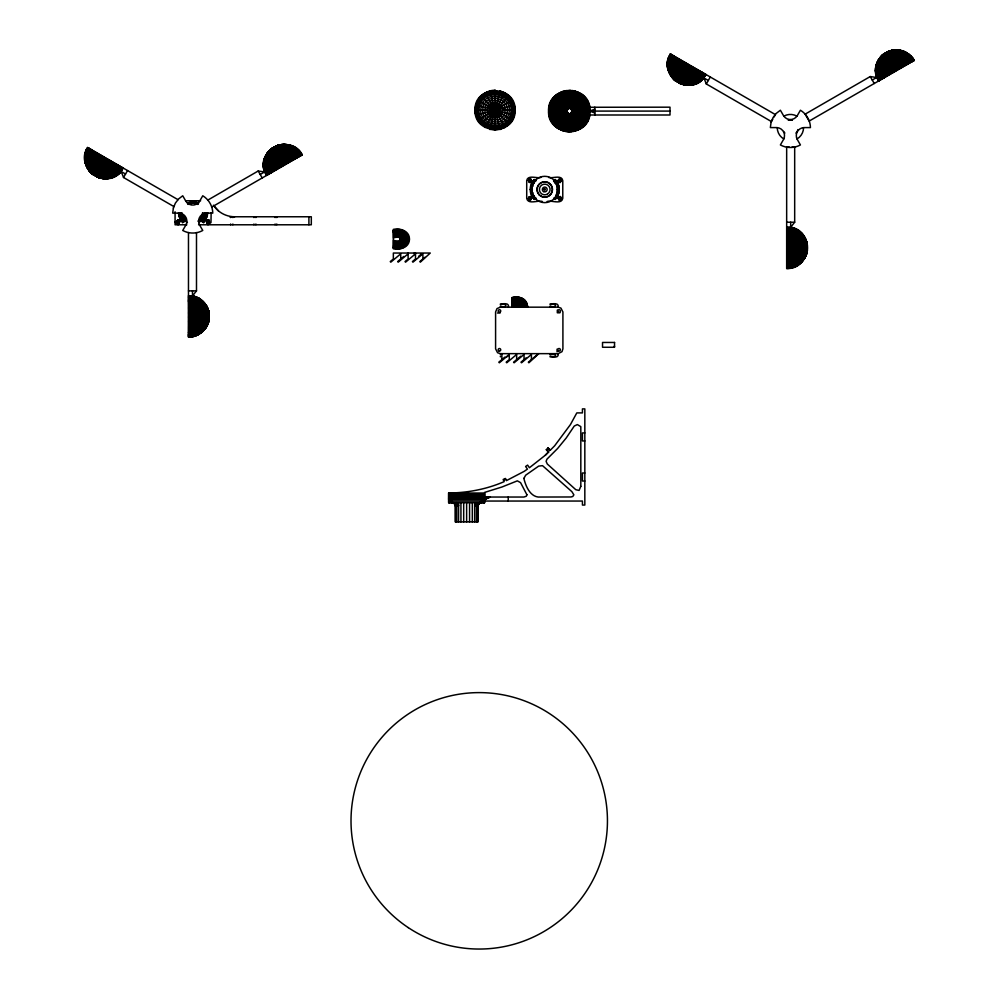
<?xml version="1.0" encoding="UTF-8"?>
<svg xmlns="http://www.w3.org/2000/svg" width="999" height="999" viewBox="0 0 999 999"><rect width="100%" height="100%" fill="white"/><g stroke="black" fill="none" stroke-linecap="round" stroke-linejoin="round"><path stroke-width="1.5" d="M266.046 164.161L266.059 161.638M670.591 65.647L671.053 68.431M88.299 161.975L88.362 159.503M589.86 114.997C586.588 139.236 547.24 135.527 548.563 111.089C547.24 86.663 586.588 82.942 589.86 107.18M550.924 109.927L550.924 112.25M566.683 111.089C573.264 100.599 573.401 121.566 566.683 111.089L548.563 111.089M589.76 112.375L589.435 107.268L670.004 107.18L670.004 114.997L589.422 114.997L589.76 112.375L572.115 111.264M273.601 147.515L276.086 155.295L281.968 166.546M885.638 53.072L888.123 60.839L894.005 72.09M876.498 70.629L876.647 68.032L876.235 70.792M269.493 150.499C263.911 155.969 262.038 164.635 264.548 171.965L258.204 171.004L207.705 200.162M477.222 502.659L475.424 503.596L474.675 505.856L478.009 505.856L478.958 503.596L481.243 502.659M568.094 131.88L569.23 113.799M569.567 108.379L570.704 90.297M876.51 68.107L876.685 73.239M211.713 207.105L302.272 154.82C291.233 133.142 255.457 149.438 264.585 171.953M876.435 68.157L876.697 70.517M174.026 206.643L123.539 177.497L121.191 171.516C106.281 190.659 74.226 167.832 87.487 147.427L178.034 199.7M88.049 147.752C82.929 156.281 84.89 168.356 92.919 174.413C86.314 169.468 83.217 160.414 85.439 152.472L120.255 172.577M264.698 171.89C261.513 163.724 264.71 153.958 271.566 148.701C264.698 153.933 261.863 163.699 264.872 171.791M772.739 119.231L771.403 121.541L706.293 83.953L703.958 77.972C689.135 97.178 656.793 74.188 670.391 53.971M670.566 54.071C665.396 62.675 667.557 74.8 675.649 80.857C668.281 75.35 665.434 64.798 669.068 56.344L704.495 76.798L706.018 74.538M875.424 70.792C874.787 55.42 893.693 44.505 906.68 52.747L875.424 70.792L876.598 77.51L870.241 76.561L805.132 114.148L809.14 121.091L914.31 60.365C909.302 51.548 897.614 47.49 888.273 51.548M508.416 355.257L506.818 356.855M86.451 155.682L86.101 160.702M549.425 108.566C544.954 134.166 587.337 139.523 589.36 113.611C593.843 88.012 551.46 82.667 549.425 108.566L549.987 106.106M553.533 110.09L554.008 107.143M566.783 131.756L569.055 113.786M569.742 108.391L572.002 90.422M176.598 221.578C181.681 215.135 179.545 228.334 176.998 221.578C179.783 217.258 179.783 225.899 176.998 221.578M202.884 212.762L201.573 217.657L198.002 221.229M205.769 220.067L202.959 218.456L204.533 212.762L207.717 212.762L207.218 216.546L203.696 222.765L201.161 220.816L198.801 222.615M204.645 212.762L204.258 215.747L201.274 220.904M204.845 212.762L204.445 215.796L201.436 221.029M205.107 212.762L204.695 215.871L201.636 221.191M205.432 212.762L205.02 215.959L201.898 221.378M205.819 212.762L205.382 216.059L202.198 221.616M206.256 212.762L205.806 216.171L202.547 221.878M206.718 212.762L206.256 216.284L202.909 222.165M207.218 212.762L206.731 216.421L203.297 222.452M206.244 221.578C211.338 215.135 209.203 228.334 206.656 221.578C209.44 217.258 209.44 225.899 206.656 221.578M393.344 240.247C403.171 243.444 403.171 234.74 393.344 237.924M405.232 240.559L405.232 237.625M393.344 247.989C412.987 253.534 412.987 224.638 393.344 230.195L399.762 230.27L399.762 237.924M475.012 110.14C474.038 84.403 516.058 84.403 515.084 110.14C516.058 135.864 474.038 135.864 475.012 110.14L515.084 110.14M528.234 180.669C533.316 174.226 531.193 187.425 528.633 180.669C531.418 176.348 531.418 184.99 528.633 180.669M528.234 198.302C533.316 191.845 531.193 205.045 528.633 198.302C531.418 193.981 531.418 202.622 528.633 198.302M535.951 198.102L534.153 199.475C528.921 194.131 528.921 184.84 534.153 179.483L535.951 180.869M557.879 180.669C562.974 174.226 560.839 187.425 558.291 180.669C561.076 176.348 561.076 184.99 558.291 180.669M557.879 198.302C562.974 191.845 560.839 205.045 558.291 198.302C561.076 193.981 561.076 202.622 558.291 198.302M553.646 198.177L555.332 199.475C560.576 194.131 560.576 184.84 555.332 179.483L553.646 180.782M549.687 108.604L549.887 107.368M585.014 114.073L585.014 108.117M103.259 156.531L96.566 169.68L94.905 175.562M686.026 62.999L679.32 76.136L677.659 82.018M565.496 131.556L568.893 113.761M569.905 108.416L573.301 90.622M192.482 296.054L198.888 298.289L204.995 303.634L204.995 328.983C214.448 317.607 207.218 298.027 192.482 295.941L196.491 290.871L196.491 232.567M668.431 61.688L668.943 59.116M789.335 147.053L786.663 147.053L786.663 268.494C810.963 269.792 814.722 230.582 790.671 227.26L794.68 222.228L794.68 147.053L792.007 147.053M876.735 77.435C873.738 69.281 876.685 59.478 883.603 54.246C876.647 59.478 873.626 69.306 876.623 77.497M188.474 295.829L191.196 296.016L191.196 336.95C200.324 335.851 208.004 328.109 209.128 318.993M786.663 268.331C796.765 268.494 806.143 260.414 807.317 250.349C806.143 260.439 796.815 268.619 786.663 268.456M786.663 268.119C796.69 268.294 806.081 260.377 807.317 250.374M786.663 267.47C796.515 267.645 806.093 260.14 807.317 250.187C806.168 260.215 796.64 268.007 786.663 267.832M807.317 250.237C805.968 260.065 796.34 267.208 786.663 267.033M95.055 175.649L104.395 157.193M677.809 82.105L687.15 63.649M550.998 105.107L550.299 113.499L552.534 120.367M552.36 107.842L552.897 105.732M555.481 108.441L555.919 106.718M583.316 113.749L582.867 115.472M589.685 114.997L587.499 121.041L583.541 126.149M209.128 318.594C207.567 328.134 197.627 334.041 188.474 333.891M273.451 147.602L274.463 153.858L280.844 167.195M885.489 53.147L887.237 61.351L892.881 72.74M564.21 131.269L568.718 113.724M570.079 108.454L574.575 90.909M807.317 249.75C805.481 258.991 795.379 263.798 786.663 263.711M400.062 237.962L402.06 230.494L404.17 231.456M489.86 129.483L500.237 90.784M209.128 318.281C207.118 327.335 196.94 331.531 188.474 331.481M878.084 64.923L878.758 62.537M209.128 318.157C206.905 326.985 196.691 330.557 188.474 330.557M550.749 106.306L553.146 100.774M551.473 106.493L551.798 105.37M585.901 116.446L586.201 115.409M587 116.808L587.325 115.697M587.799 117.07L588.136 115.909M807.317 249.388C804.832 257.954 794.642 260.864 786.663 260.939M562.961 130.906L568.556 113.674M570.242 108.504L575.836 91.271M807.317 249.25C804.545 257.517 794.392 259.752 786.663 259.902M86.413 149.95C82.817 158.354 85.539 168.868 92.857 174.388C85.589 168.868 83.004 158.391 86.588 150.05M669.18 56.406C659.278 76.673 690.234 95.754 703.92 77.947M191.196 336.588C200.212 335.527 208.004 328.034 209.128 318.968C207.692 328.746 198.139 335.839 188.474 335.664M86.701 152.959L87.562 150.487M669.917 56.831C666.345 64.997 668.556 75.412 675.724 80.894C667.894 74.8 666.52 62.912 671.515 54.62L670.317 56.943M550.349 104.895L550.774 103.721M550.511 104.957L550.924 103.784M584.515 115.996L583.778 117.857M587.3 118.182C590.534 110.277 587.774 100.387 580.706 95.517M587.862 118.406L588.286 117.233M588.024 118.469L588.448 117.283M209.128 317.757C206.006 325.649 195.979 327.222 188.474 327.46M807.317 249.113C804.195 257.018 794.168 258.579 786.663 258.816M273.314 147.69C271.953 154.82 276.773 161.638 279.732 167.832M885.351 53.234C883.99 60.377 888.81 67.183 891.782 73.377M561.725 130.457L568.394 113.624M570.404 108.566L577.072 91.721M209.128 317.607C205.607 325.075 195.779 325.999 188.474 326.336M532.467 186.189L533.741 183.129M555.756 195.841L556.605 193.794M554.183 198.601C559.003 193.731 559.003 185.24 554.183 180.369M807.317 248.963C803.795 256.431 793.968 257.367 786.663 257.692M553.271 104.708L553.696 103.709M554.62 105.245L555.019 104.321M582.567 116.309L581.805 117.919M585.102 118.481L585.526 117.482M586.151 118.968L586.6 117.907M586.913 119.331L587.387 118.219M209.128 317.457C205.17 324.413 195.604 324.75 188.474 325.162M807.317 248.813C803.358 255.769 793.793 256.119 786.663 256.531M560.526 129.945L568.244 113.549M570.554 108.629L578.271 92.233M87.8 147.602L86.314 149.887L121.728 170.342L123.252 168.069M670.079 56.806L671.241 54.458M88.362 147.939C83.292 156.368 84.99 168.381 92.957 174.438C85.302 168.294 84.303 156.568 89.198 148.414M87.862 150.662L89.023 148.314M671.128 54.396C665.297 62.512 667.832 74.925 675.674 80.869M88.749 148.152C83.754 156.468 85.14 168.394 93.007 174.463M671.965 54.87C667.045 63.049 668.056 74.875 675.824 80.956C668.269 74.825 667.669 63.187 672.477 55.17M89.71 148.714C84.89 156.731 85.502 168.444 93.132 174.538C85.739 168.369 85.589 156.893 90.297 149.051M671.902 57.867L673.089 55.519C668.306 63.349 668.506 74.925 675.973 81.044M89.698 151.723L90.872 149.388M90.934 149.413C86.351 157.093 85.989 168.469 93.294 174.625C86.326 168.369 87.2 157.293 91.621 149.813M551.273 102.56L551.835 101.436M551.423 102.635L551.985 101.523M552.647 103.209L553.171 102.173M556.58 105.057L556.98 104.271M586.813 119.281L582.579 125.125M586.95 120.742L587.524 119.618M674.25 56.194L673.064 58.529L672.452 58.179L673.638 55.844C669.168 63.586 668.718 74.913 676.048 81.094M674.387 56.269C669.942 63.774 669.055 74.937 676.148 81.144C669.442 74.813 670.866 64.011 675.137 56.706M92.37 150.25C88.099 157.555 86.651 168.469 93.481 174.738M273.164 147.765C270.804 154.87 275.662 162.225 278.646 168.456M885.214 53.322C882.841 60.427 887.699 67.77 890.683 74.001M885.201 54.833L885.638 53.983L883.728 55.682M93.169 150.712C89.073 157.842 87.05 168.456 93.581 174.8C87.575 168.294 90.11 158.142 94.031 151.199M675.936 57.168C671.827 64.298 669.817 74.913 676.348 81.256M450.561 498.888L453.084 498.801L448.601 498.888M480.219 498.888L482.729 498.801L469.305 498.938A9.341 1.961 0 0 1 463.948 498.938L461.488 498.663L464.547 497.814A5.445 1.736 0 0 1 468.706 497.814L471.778 498.663L469.942 498.888M676.785 57.655C672.864 64.61 670.279 74.888 676.46 81.319C670.878 74.7 673.95 64.947 677.684 58.179M94.917 151.723C91.184 158.491 88.049 168.394 93.819 174.937M95.854 152.26C92.308 158.878 88.661 168.344 93.931 175M678.621 58.716C675.074 65.347 671.415 74.813 676.698 81.468M96.828 152.822C93.469 159.316 89.348 168.294 94.068 175.075C90.31 168.069 94.605 159.79 97.84 153.409M679.595 59.278C676.236 65.772 672.115 74.75 676.822 81.531M209.128 317.295C204.683 323.639 195.454 323.489 188.474 323.963M680.606 59.865C677.397 66.246 672.914 74.7 676.96 81.606M807.317 248.664C802.871 254.995 793.656 254.845 786.663 255.332M98.889 154.008C95.804 160.302 91.071 168.207 94.331 175.225M681.643 60.464C678.571 66.758 673.826 74.663 677.097 81.693M559.365 129.346L568.081 113.474M570.704 108.704L579.432 92.832M99.95 154.62C96.953 160.851 92.095 168.207 94.468 175.312M682.717 61.076C679.72 67.32 674.862 74.663 677.235 81.768M101.036 155.245C98.077 161.438 93.257 168.257 94.618 175.387M683.803 61.713C680.831 67.895 676.023 74.713 677.372 81.856M102.148 155.894L95.767 169.218L94.755 175.474M684.902 62.35L678.533 75.674L677.522 81.93M95.192 175.737L105.532 157.842M122.727 167.77C118.307 175.849 106.693 181.131 97.44 177.023C106.581 180.582 117.245 175.587 121.853 167.27M123.539 177.497L127.547 170.554M177.435 223.039L177.647 222.69A1.286 1.286 0 0 1 177.647 220.467L177.435 220.117M207.093 223.039L207.293 222.69A1.349 1.311 -90 0 0 209.053 220.954M208.779 220.117L208.579 220.467A1.349 1.311 -90 0 0 207.03 220.679L206.743 220.392M400.337 238.087L404.208 231.381M485.027 127.485L505.069 92.782M529.083 182.13L529.283 181.781A1.286 1.286 0 0 1 529.283 179.558L529.083 179.208M529.083 199.763L529.283 199.413A1.286 1.286 0 0 0 531.206 198.302L531.605 198.302M558.728 199.763L558.928 199.413A1.286 1.286 0 0 1 558.928 197.19L558.728 196.84M677.959 82.193L688.286 64.298M706.293 83.953L710.301 77.01M774.075 116.92L775.411 114.598L670.242 53.884M106.656 158.491L95.342 175.812M689.422 64.96L678.109 82.28M107.792 159.153L99.763 171.528L95.492 175.899M690.546 65.609L682.517 77.984L678.259 82.368M552.435 101.773L553.746 99.713M554.195 102.735L554.745 101.798M555.469 103.434L557.155 100.961M582.817 119.605L583.329 118.744M584.04 120.392L584.602 119.443M585.027 121.004L585.614 120.005M108.903 159.79L100.549 171.978L95.642 175.986M691.67 66.259L683.316 78.446L678.396 82.442M110.015 160.427L101.336 172.427L95.779 176.074M692.782 66.896L684.09 78.896L678.546 82.53M111.101 161.064C107.205 166.771 103.272 174.65 95.929 176.149M693.868 67.52C689.959 73.227 686.026 81.106 678.683 82.617M112.175 161.676C108.254 167.482 103.784 175.549 96.066 176.236M694.929 68.132C691.021 73.951 686.538 82.005 678.821 82.692M267.695 154.745L269.156 152.572M113.212 162.275C109.291 168.244 104.208 176.361 96.204 176.311M273.027 147.852C269.767 154.87 274.5 162.775 277.585 169.068M272.902 149.438L273.464 148.514M695.966 68.731C692.045 74.7 686.962 82.817 678.958 82.767M885.064 53.397C881.805 60.415 886.55 68.332 889.622 74.625M114.223 162.862C110.277 169.018 104.558 177.073 96.329 176.386M696.977 69.318C693.044 75.474 687.324 83.529 679.095 82.842C687.524 84.328 693.98 76.261 697.951 69.88M115.197 163.424C111.226 169.805 104.87 177.71 96.466 176.461M116.134 163.961C112.125 170.592 105.132 178.259 96.578 176.536C105.257 178.858 112.962 171.366 117.033 164.485M698.9 70.43C694.892 77.048 687.886 84.715 679.345 82.992M558.229 128.684L567.944 113.386L557.155 127.947M570.854 108.791L580.556 93.494M699.787 70.941C695.729 77.81 688.124 85.19 679.457 83.054M115.996 166.908L117.407 164.698M117.882 164.972C113.761 172.09 105.569 179.146 96.816 176.661M700.636 71.428C696.515 78.546 688.336 85.602 679.57 83.117C688.423 86.051 697.24 79.271 701.448 71.891M118.681 165.434C114.485 172.802 105.757 179.508 96.915 176.723M209.128 317.133C204.158 322.739 195.367 322.215 188.474 322.739M807.317 248.501C802.347 254.108 793.556 253.571 786.663 254.096M119.43 165.871C115.16 173.464 105.931 179.808 97.015 176.773C106.006 180.132 115.759 174.101 120.13 166.271M702.197 72.328C697.914 79.92 688.698 86.264 679.77 83.242M879.182 60.614L880.581 58.466L879.07 60.677M700.898 74.6L702.322 72.403M120.767 166.633C116.309 174.65 106.231 180.295 97.19 176.885C106.294 180.532 116.796 175.175 121.341 166.97M701.51 74.95L702.934 72.765C698.463 80.494 688.885 86.551 679.869 83.292M702.06 75.275L703.496 73.077C699.113 81.131 688.973 86.751 679.944 83.342M704.095 73.427C699.562 81.618 689.123 86.95 680.019 83.379C689.173 87.15 699.987 82.093 704.62 73.726M122.303 167.532C117.607 176.011 106.581 180.782 97.39 176.998C105.419 180.444 115.534 178.259 121.154 171.491M705.069 73.988C700.374 82.467 689.385 87.213 680.194 83.479L682.854 84.403M878.983 60.727L881.642 57.855M123.002 167.932C118.182 176.611 106.806 180.944 97.552 177.085C105.12 180.344 114.373 178.322 120.117 172.49M703.883 76.324L705.331 74.138C700.811 82.917 689.31 87.325 680.144 83.454M705.769 74.388C700.936 83.092 689.497 87.437 680.244 83.504C688.236 86.813 698.251 84.615 703.808 77.897M204.37 328.271L205.819 326.298M552.684 98.951C547.739 105.594 547.44 115.222 551.96 122.153M552.484 100.35L553.184 99.313M557.442 103.496L557.942 102.76M581.356 118.681L579.72 120.792M585.601 122.865L586.313 121.828M204.37 328.109L205.819 325.999M272.889 147.927C268.856 154.833 273.339 163.299 276.548 169.668M272.64 149.588L273.326 148.589M884.939 53.471C880.893 60.377 885.376 68.844 888.586 75.225M204.37 327.897L205.819 325.824M477.622 521.89L477.659 505.357L480.544 502.247M570.991 108.891L581.643 94.231M204.37 326.985L205.819 325.075M404.67 241.92L402.585 243.993L399.762 244.755M405.419 244.755L406.693 243.094M509.09 124.176C513.961 119.156 515.934 111.776 514.235 104.995M534.552 179.795C529.458 184.977 529.458 193.993 534.552 199.176M534.94 180.095C529.982 185.115 529.982 193.856 534.94 198.876M535.314 180.369C530.481 185.24 530.481 193.731 535.314 198.601M534.378 182.293L535.651 180.632M554.545 198.876C559.515 193.856 559.515 185.115 554.545 180.095M554.932 199.176C560.039 193.993 560.039 184.977 554.932 179.795M272.764 148.002C268.057 154.783 272.165 163.761 275.537 170.255M272.39 149.725L273.202 148.664M884.802 53.546C880.094 60.327 884.202 69.318 887.574 75.799M553.334 99.413L554.095 98.426M553.821 99.775L554.57 98.826M554.42 100.212L555.132 99.288M582.255 120.429L580.981 121.965M583.428 121.291L582.042 122.964M583.653 122.889L584.365 121.965M209.128 316.97L203.209 319.955L188.474 321.478M807.317 248.326L801.398 251.323L786.663 252.834M556.118 127.148L567.669 113.187M571.128 108.991L582.679 95.042M272.64 148.077C267.357 154.733 271.016 164.198 274.563 170.817M273.077 148.739L271.278 150.374M884.677 53.621C879.395 60.277 883.054 69.743 886.6 76.374M267.02 175.175C262.238 167.295 263.474 154.595 271.653 148.639C263.586 154.683 261.613 166.783 266.745 175.325M701.635 77.997L703.346 76.011M879.058 80.719C874.275 72.84 875.511 60.14 883.69 54.183C875.624 60.215 873.663 72.34 878.783 80.882M703.646 76.186L699.7 79.745M883.653 54.208C875.524 60.265 873.401 72.39 878.546 81.019M121.116 169.867L119.693 172.003M121.728 170.342C116.309 177.622 105.919 180.632 97.515 177.073M704.495 76.798C700.124 82.542 692.707 85.802 685.514 84.927L671.778 76.998M450.686 502.247L450.349 501.048M272.515 148.152C266.745 154.683 269.88 164.585 273.614 171.366M884.552 53.696C878.783 60.227 881.93 70.13 885.663 76.911M800.823 261.8L802.559 259.827L800.823 261.825L800.823 260.065M553.483 97.927L557.255 94.381L563.011 91.446M554.482 98.751L555.294 97.84M558.478 102.06L559.702 100.762M272.39 148.214C266.209 154.645 268.806 164.935 272.727 171.878M884.44 53.759C878.258 60.202 880.843 70.479 884.764 77.422M555.132 126.274L567.532 113.074M571.253 109.103L583.666 95.904M800.823 260.826L802.559 258.991M450.561 502.247L453.259 502.659M480.219 502.247L482.692 502.247M490.359 497.04L484.652 499.45L484.652 502.659L448.601 502.659L448.601 493.031C467.619 492.807 486.7 489.248 504.17 481.63L503.196 479.433L505.394 478.446L506.368 480.644L524.2 471.353L527.435 469.118L525.611 466.471L527.597 465.109L529.42 467.744L545.279 455.269L548.601 451.91L546.328 449.662L548.001 447.939L550.312 450.187L554.62 445.829L570.454 424.55L576.81 412.899L582.429 412.899L582.429 408.891L584.827 408.891L584.827 505.057L582.429 505.057L582.429 501.048L448.601 501.048M545.279 455.269L548.626 451.91L546.903 450.212M206.743 222.777L207.03 222.49A1.286 1.286 0 0 1 207.605 220.342L207.492 219.955M480.881 124.301L509.215 95.966M400.574 238.274L406.044 232.804M555.369 97.914L562.275 93.094M583.503 124.338L581.73 125.999M558.379 181.855L558.666 181.581A1.286 1.286 0 0 1 559.24 179.433L559.14 179.033M272.078 148.401C264.997 154.608 265.884 165.759 270.317 173.264M884.115 53.946C877.035 60.152 877.921 71.316 882.367 78.809M209.128 316.808L203.209 319.056L188.474 320.204M807.317 248.164L801.398 250.412L786.663 251.561M554.208 125.35L567.42 112.949M571.378 109.228L584.59 96.828M116.196 172.852L118.094 171.091M267.445 174.925C262.45 166.608 263.836 154.683 271.703 148.614C264.198 154.783 263.611 166.371 268.419 174.363M878.296 78.134L879.457 80.482C874.525 72.14 875.848 60.24 883.74 54.158C876.248 60.327 875.648 71.916 880.456 79.92M271.765 148.576C263.998 154.658 262.974 166.483 267.894 174.663M883.803 54.121C876.036 60.202 875.024 72.04 879.932 80.207M114.485 174.588L118.519 171.328M555.806 96.616L557.717 95.017M556.73 97.602L557.604 96.828M557.517 98.439L559.203 97.053M558.516 99.5L559.265 98.839M579.095 121.416L576.985 123.052M700.361 80.12L702.322 78.397M700.486 80.195L702.459 78.471L700.449 80.182M403.796 256.418L397.664 261.563L398.176 262.175L408.116 253.833M415.497 253.833L405.557 262.175L405.045 261.563L408.116 258.991L408.116 253.034M418.569 256.418L421.64 253.833M424.937 257.267L419.817 261.563L420.329 262.175L430.269 253.034L393.344 253.034L393.344 258.991L390.272 261.563L390.796 262.175L400.736 253.833L400.736 258.991M504.957 357.03L498.813 362.175L499.338 362.787L509.278 354.458L509.278 359.603L506.206 362.175L506.718 362.787L516.658 354.458L516.658 359.603M520.754 356.168L513.586 362.175L514.11 362.787L524.05 354.458L524.05 359.603M526.086 357.892L520.979 362.175L521.49 362.787L531.431 354.458L531.431 359.603M536.55 355.307L528.359 362.175L528.871 362.787L538.811 353.646M553.346 124.376L567.307 112.825M571.49 109.353L585.451 97.815M560.364 100.175L561.8 99.126M578.733 123.951L579.532 123.339M580.456 124.463L578.696 125.737M581.668 125.924L578.721 128.047M187.425 222.615L185.065 220.816L182.517 222.765L178.996 216.546L178.496 212.762L181.381 212.762L181.781 215.796L184.79 221.029M552.547 123.339L567.195 112.687M571.603 109.49L586.251 98.839M115.072 174.925L117.22 173.439M558.016 95.429L559.028 94.755M560.052 98.227L560.876 97.665M579.32 126.723L580.282 126.061M580.044 127.86L581.068 127.16M551.81 122.253L567.095 112.55M571.69 109.628L586.987 99.925M209.128 316.633L203.209 318.144L188.474 318.906M807.317 248.002L801.398 249.5L786.663 250.262M560.102 96.441L561.038 95.892M577.06 125.012L577.909 124.513M579.707 127.348C573.526 131.393 565.284 131.244 559.028 127.435M580.469 128.534L573.264 131.381M269.505 150.499C278.184 141.771 293.494 142.72 300.724 152.572L265.297 173.027L266.496 175.474M276.211 146.928L275.512 147.34L276.96 147.09M276.461 147.377L277.185 146.953L275.624 147.265L277.41 146.828M279.033 145.891L278.184 146.378L279.807 146.416M267.707 152.547L281.493 144.593C289.635 143.544 298.077 147.765 302.123 154.907M271.416 151.261L272.14 150.837M272.914 150.387L274.138 149.688M274.55 149.45L275.387 148.963M276.623 148.252L277.41 147.802M278.172 147.365L279.208 146.766M266.196 154.808L284.203 144.418M268.531 154.258L269.231 153.858M270.454 153.159L271.366 152.622M273.389 151.461L274.463 150.837M277.173 149.276L278.234 148.664M282.23 146.353L282.879 145.979M283.953 145.355L286.838 145.379M264.972 157.268L286.95 144.58M266.721 156.993L267.357 156.618M271.191 154.408L272.39 153.721M273.651 152.984L274.3 152.61M276.273 151.473L276.935 151.086M278.259 150.325L278.908 149.95M264.098 159.84L289.623 145.117M274.837 154.296L277.148 152.972M277.909 152.522L278.684 152.085M263.574 162.512L292.195 145.991M274.7 156.656L275.549 156.169M290.921 147.29L291.646 146.865M263.386 165.235L294.643 147.19M281.094 155.469L282.03 154.932M294.243 147.889L296.391 149.363M263.574 167.957L296.903 148.701M296.141 149.513L294.118 147.952M264.098 170.629L298.963 150.499M271.778 166.433L272.652 165.934M296.316 152.273L294.892 150.225M298.089 151.249L295.916 149.638M180.457 220.067L183.254 218.456L181.568 212.762M260.202 174.475L264.885 171.778L265.297 173.027M268.394 171.353L269.018 174.013C264.236 166.196 264.448 154.608 271.903 148.501C264.71 154.708 265.06 165.996 269.63 173.664M270.379 170.217L269.668 170.629L270.854 172.952M273.701 168.294L275.599 167.195M287.2 160.502L288.236 159.902M296.828 154.932L296.166 155.32L297.59 157.517M298.826 156.806C294.455 149.001 284.79 143.007 275.799 146.254C283.903 143.069 293.132 147.402 297.964 154.158L298.476 153.983M301.698 155.145C296.878 146.441 285.439 142.108 276.174 146.029C284.465 142.732 294.33 146.216 299.5 153.284L299.987 153.122M206.468 222.427L206.818 222.228A1.249 1.224 -90 0 1 206.818 220.941L206.468 220.742M477.697 120.155L512.4 100.112M400.761 238.511L407.455 234.64L405.994 232.854M532.092 196.791L534.065 195.642M557.405 182.18L555.419 183.317L553.533 180.869M881.543 56.044C890.871 46.416 907.879 48.889 914.172 60.452M886.613 53.422L887.661 52.81M885.751 54.508L886.588 54.021M888.498 52.922L886.9 53.259M887.437 52.023L891.071 51.436M879.744 58.092L893.531 50.137M885.763 55.469L886.588 54.995M887.424 54.52L888.66 53.809M890.908 52.497L891.558 52.135M907.766 64.148C904.157 58.079 898.413 52.273 891.046 51.573L895.653 51.099M878.233 60.352L896.253 49.962M886.5 56.394L887.587 55.757M877.01 62.812L898.988 50.125M879.058 62.363L879.769 61.95M882.654 60.29L883.815 59.615M885.688 58.541L886.338 58.167M887.649 57.405L888.323 57.018M889.647 56.256L890.296 55.882M890.946 55.507L891.583 55.132M898.551 51.111L901.235 51.561M876.135 65.397L901.66 50.662M883.266 61.926L883.953 61.538M886.125 60.277L886.887 59.84M887.649 59.403L888.411 58.966M889.185 58.516L889.947 58.067M890.721 57.63L891.483 57.193M875.611 68.069L904.232 51.536M883.203 66.758L884.015 66.284M900.836 56.581L901.548 56.169M875.611 73.501L908.953 54.258M876.135 76.174L911.001 56.056M877.434 75.662L877.184 72.952M882.204 72.915L882.991 72.465M903.521 60.602L904.357 60.127M908.84 57.542L905.231 54.046M909.614 57.093L913.036 61.101M872.239 80.032L876.922 77.323M877.334 78.571L912.799 58.104M884.852 74.363L883.178 75.325L884.39 77.647M900.274 65.447L901.285 64.86M902.284 64.298L903.246 63.736M904.17 63.199L905.069 62.687M910.951 59.291L911.962 61.726M551.136 121.129L567.02 112.4M571.778 109.778L587.649 101.049M559.74 93.531L560.864 92.957M576.223 123.501L572.914 124.813M576.785 126.786L577.759 126.299M577.272 127.835L578.309 127.31M794.33 266.134L796.678 264.972M490.084 497.152L448.601 497.152M550.549 119.967L566.933 112.25M571.853 109.927L588.249 102.223M503.521 480.157L505.719 479.183M562.012 95.392L563.011 94.955M563.361 98.277L565.022 97.615M575.249 125.874L576.161 125.474M576.523 129.083L577.634 128.596M187.425 202.909L193.107 201.386L198.801 202.909M188.224 204.296L193.107 202.984L198.002 204.296M504.982 127.335L500.187 129.321L495.054 129.995L489.91 129.321M401.386 245.167C412.1 240.771 402.16 228.546 393.344 232.804M550.024 118.756L566.87 112.088M571.928 110.09L588.773 103.421M594.817 109.141L589.797 111.089L594.817 113.037M562.025 92.457L563.211 92.033M562.312 93.194L565.771 92.083M563.548 96.316L564.485 95.979M575.786 127.223L573.713 127.897M575.112 128.696L576.211 128.297M575.536 129.982L576.71 129.558M575.586 130.145L576.773 129.72M188.474 232.567L188.474 337.138L193.868 336.388L198.888 334.303L198.888 298.251M276.136 146.054C285.364 142.195 296.616 146.728 301.386 155.332M549.587 117.532L566.808 111.925M571.977 110.252L589.21 104.658M209.128 316.471L188.474 317.607M807.317 247.827L786.663 248.963M563.261 92.195L564.46 91.846M563.673 93.481L564.797 93.157M275.712 146.304C284.628 143.269 293.856 149.613 298.127 157.205M887.749 51.848C896.665 48.814 905.893 55.17 910.164 62.762M888.074 52.572L890.047 52.023M475.699 115.322L514.398 104.945M178.996 216.546L182.118 215.709M530.631 193.269L532.842 192.67M558.866 185.702L557.03 186.189L557.03 192.77L558.866 193.269M400.874 238.786L408.354 236.788M275.612 146.353C284.453 143.581 293.182 150.287 297.377 157.642M887.649 51.911C896.503 49.126 905.219 55.832 909.415 63.187M549.213 116.271L566.758 111.763M572.027 110.414L589.572 105.906M275.512 146.416C284.265 143.931 292.457 150.986 296.578 158.104M887.549 51.96C896.303 49.475 904.495 56.531 908.615 63.649M275.399 146.478C284.066 144.343 291.671 151.723 295.729 158.591M690.384 83.866L692.869 83.304M564.26 91.084L570.691 90.472M564.61 92.445L573.001 92.183M565.084 94.281L566.146 94.043M565.871 97.365L568.506 96.953M572.377 126.698L573.351 126.486M573.114 130.607L574.338 130.332M573.151 130.769L574.375 130.494M275.287 146.553C283.828 144.818 290.834 152.497 294.83 159.116M887.324 52.098C895.866 50.375 902.871 58.042 906.867 64.66M191.196 336.788C197.502 335.964 203.309 332.13 206.518 326.636L206.518 305.894L204.995 303.634M281.456 144.605L276.236 146.004C285.514 142.045 297.078 146.229 301.948 155.007M548.926 114.997L566.72 111.601M572.065 110.577L589.435 107.268M890.933 51.511L893.443 51.049M890.858 51.561L893.331 51.111M789.272 265.634L791.845 265.647M275.162 146.616C283.566 145.367 289.935 153.272 293.893 159.653M887.199 52.173C895.604 50.924 901.972 58.816 905.931 65.197M566.421 95.479L572.377 95.479M278.484 146.204L280.794 145.854M278.346 146.291L280.582 145.966M887.075 52.235C895.291 51.548 901.023 59.603 904.957 65.772M275.037 146.691C283.254 146.004 288.986 154.058 292.919 160.215M275.387 147.402L276.711 147.228M495.054 90.272C482.467 90.035 472.377 103.184 475.861 115.272M401.398 245.23L393.344 245.442M399.762 246.491L401.673 246.241M548.726 113.699L566.695 111.426M572.09 110.752L589.635 108.529M566.883 91.209L568.144 91.096M571.715 129.458L567.082 129.458M570.691 131.706L571.99 131.581M479.283 502.659L477.634 503.271L476.511 505.357L476.486 521.89M107.63 177.41L102.585 177.522M886.937 52.323C894.942 52.273 900.024 60.39 903.945 66.346M274.9 146.766C282.904 146.716 287.987 154.833 291.908 160.802M207.929 224.787L210.976 222.577L211.139 212.762M500.399 307.168L497.002 308.579L495.591 311.975L495.591 348.838L497.577 352.734L500.399 353.646L558.104 353.646L561.987 351.673L562.912 348.838L562.912 311.975L560.926 308.092L558.104 307.168L500.399 307.168L500.399 306.368C507.692 308.641 507.692 302.497 500.399 304.77L500.399 303.971C502.872 303.896 509.64 302.36 508.416 307.168M284.228 145.205L281.606 145.379L286.813 145.392M188.474 336.326L191.084 336.163M548.601 112.4L566.683 111.264M572.115 110.914L589.76 109.815M188.474 336.763C198.364 336.313 207.917 329.096 209.128 318.931C207.817 328.833 198.289 336.288 188.474 336.114M188.474 335.352L191.084 335.189M786.663 266.508C796.203 266.683 805.931 259.877 807.317 250.112C805.781 259.74 796.003 266.084 786.663 265.909M188.474 334.428L191.084 334.265M188.474 335.152C198.014 335.327 207.742 328.521 209.128 318.756C207.592 328.384 197.814 334.715 188.474 334.553M789.272 264.423L786.663 264.573C795.604 264.573 805.631 259.29 807.317 249.862C805.843 259.453 795.841 265.397 786.663 265.247M188.474 332.505L191.084 332.367M188.474 333.154C197.415 333.279 207.442 327.897 209.128 318.494C207.193 327.672 197.165 332.442 188.474 332.355M786.663 262.849C795.129 262.899 805.306 258.691 807.317 249.638C804.957 258.379 794.867 261.913 786.663 261.925M188.474 329.583C196.453 329.495 206.643 326.598 209.128 318.032C206.181 326.173 196.204 328.396 188.474 328.546M568.144 91.271L571.89 91.384M570.491 128.409L568.306 128.409M886.8 52.398C894.517 53.084 899 61.139 902.909 66.945M274.762 146.853C282.48 147.527 286.95 155.594 290.871 161.401M893.019 51.286L895.441 51.224M572.115 111.089L670.004 111.089M540.846 177.46C537.162 178.746 527.697 174.363 526.71 180.669L526.71 198.302C527.959 205.095 538.386 199.825 542.407 201.498M548.651 177.46C552.335 178.746 561.8 174.363 562.774 180.669L562.774 198.302C561.525 205.095 551.111 199.825 547.09 201.498M529.283 181.781A1.286 1.286 0 0 0 531.206 180.669L531.605 180.669M530.132 189.485L532.03 189.485M557.067 189.485L559.353 189.485M558.928 199.413A1.286 1.286 0 0 0 560.851 198.302L561.263 198.302M185.602 200.749L200.624 200.749M229.67 216.771L311.313 216.771L311.313 224.787L198.576 224.787M177.647 222.69A1.286 1.286 0 0 0 179.57 221.578L179.97 221.578M786.663 222.228L794.68 222.228M186.863 224.787L175.075 224.787L175.075 211.776M393.344 230.494C412.599 224.975 412.599 253.197 393.344 247.677M393.344 230.869C412.112 225.399 412.112 252.784 393.344 247.302M393.344 231.081L399.762 231.081M393.344 231.144L399.762 231.144M393.344 231.381C411.451 225.974 411.438 252.198 393.344 246.79M393.344 232.03C410.589 226.711 410.589 251.461 393.344 246.141M393.344 232.155L399.762 232.155M393.344 233.679C408.454 228.596 408.454 249.575 393.344 244.505M393.344 234.64C407.205 229.733 407.205 248.439 393.344 243.531M393.344 235.689C405.869 231.019 405.869 247.165 393.344 242.495M393.344 236.788C404.495 232.517 404.495 245.654 393.344 241.396M400.924 239.086L408.653 239.086M786.663 247.652L807.317 247.652M393.344 247.914L399.762 247.914M188.474 290.871L196.491 290.871M512.025 297.777C518.381 295.679 527.484 298.701 527.335 306.368M512.025 298.152L521.84 298.152M512.025 298.664L522.877 298.664M522.44 299.425L521.091 298.963L521.903 299.425M512.025 299.313L523.851 299.313M512.025 300.075L524.725 300.075M512.025 300.949L525.486 300.949M512.025 301.923L526.136 301.923M512.025 302.972L526.648 302.972M512.025 304.071L527.022 304.071M512.025 305.207L527.247 305.207M512.025 306.368L528.134 306.368L528.134 307.168M559.977 312.787L557.305 312.787L557.305 310.115M497.44 313.024L500.112 313.024M188.474 316.296L209.128 316.296M613.748 346.466L614.547 346.466M584.827 432.929L582.429 432.929L582.429 440.946L584.827 440.946M584.827 473.002L582.429 473.002L582.429 481.019L584.827 481.019M448.601 493.031L484.652 493.031M448.601 493.843L484.652 493.843M448.601 494.605L484.652 494.605M448.601 495.317L484.652 495.317M448.601 495.979L484.652 495.979M448.601 496.59L484.652 496.59M448.601 497.664L488.886 497.664M448.601 498.126L462.999 498.126M470.254 498.126L487.812 498.126M448.601 498.538L451.086 498.538M452.522 498.538L461.788 498.538M471.466 498.538L480.731 498.538M482.18 498.538L486.838 498.538M453.034 498.888L463.311 498.888M482.679 498.888L486.026 498.888M448.601 499.2L485.302 499.2M448.601 499.45L484.652 499.45M453.009 502.809L457.192 503.009L458.578 505.856L455.244 505.856L454.295 503.596L452.01 502.659M476.436 502.809L480.244 502.809M453.484 503.009L457.192 503.009M476.061 503.009L479.77 503.009M453.921 503.271L457.53 503.271M475.724 503.271L479.345 503.271M454.295 503.596L457.842 503.596M475.424 503.596L478.958 503.596M454.632 503.971L458.091 503.971M475.162 503.971L478.621 503.971M454.895 504.408L458.304 504.408M474.95 504.408L478.359 504.408M455.094 504.87L458.454 504.87M474.8 504.87L478.159 504.87M455.207 505.357L458.553 505.357M474.7 505.357L478.046 505.357M786.663 246.353L807.317 247.49M188.474 314.985L209.128 316.121M786.663 245.042L801.398 245.804L807.317 247.315M188.474 313.686L203.209 314.448L209.128 315.959M786.663 243.756L801.398 244.892L807.317 247.153M188.474 312.387L203.209 313.536L209.128 315.784M786.663 242.47L801.398 243.993L807.317 246.978M188.474 311.114L203.209 312.637L209.128 315.622M786.663 241.221C793.556 241.746 802.347 241.209 807.317 246.815M188.474 309.852C195.367 310.377 204.158 309.852 209.128 315.459M104.695 177.397L102.285 177.335L102.897 177.697M786.663 239.985C793.656 240.472 802.871 240.322 807.317 246.653M188.474 308.629C195.454 309.116 204.683 308.953 209.128 315.297M786.663 238.786C793.793 239.198 803.358 239.548 807.317 246.503M188.474 307.43C195.604 307.842 205.17 308.179 209.128 315.135M569.393 131.743L566.808 131.581M786.663 237.625C793.968 237.949 803.795 238.873 807.317 246.341M188.474 306.256C195.779 306.593 205.607 307.517 209.128 314.985M786.663 236.488C794.168 236.738 804.195 238.299 807.317 246.204M188.474 305.132C195.979 305.369 206.006 306.943 209.128 314.835M102.447 177.435L108.117 177.697M786.663 235.414C794.392 235.564 804.545 237.799 807.317 246.054M188.474 304.046C196.204 304.208 206.343 306.431 209.128 314.697M786.663 234.378C794.642 234.453 804.832 237.35 807.317 245.929C805.231 237 794.904 233.404 786.663 233.391M188.474 303.022C196.453 303.097 206.643 305.994 209.128 314.56M188.474 302.035C196.691 302.048 206.905 305.607 209.128 314.435C207.243 305.307 196.965 301.061 188.474 301.111M886.662 52.472C894.005 53.971 897.939 61.863 901.835 67.57M887.037 53.184L889.06 53.571M274.625 146.928C281.968 148.426 285.901 156.306 289.797 162.013M786.663 232.467C795.129 232.417 805.306 236.626 807.317 245.679M188.474 301.698L191.084 301.823M786.663 231.606C795.379 231.506 805.481 236.326 807.317 245.567M188.474 300.237C197.19 300.15 207.293 304.957 209.128 314.198M188.474 300.861L191.084 300.986M786.663 230.794C795.604 230.669 805.631 236.051 807.317 245.454C805.843 235.864 795.841 229.907 786.663 230.07L789.272 230.245M188.474 299.438C197.415 299.313 207.442 304.695 209.128 314.098C207.655 304.495 197.652 298.551 188.474 298.701L191.084 298.888M188.474 300.087L191.084 300.224M786.663 229.395C796.016 229.233 805.856 235.614 807.317 245.267C806.006 235.464 796.215 228.634 786.663 228.808M188.474 298.039C197.827 297.877 207.667 304.245 209.128 313.911C207.804 304.108 198.027 297.265 188.474 297.44M786.663 227.834C796.503 227.672 806.056 235.14 807.317 245.067C805.956 235.252 796.34 228.109 786.663 228.284M786.663 229.033L789.272 229.183M548.601 109.778L566.683 110.914M786.663 227.472C796.603 227.31 806.056 235.015 807.317 244.98C806.305 236.288 799.163 228.996 790.671 227.297M188.474 296.116C198.426 295.941 207.904 303.684 209.128 313.661C208.142 305.482 201.823 298.389 193.868 296.328M191.084 297.053L188.474 296.89C198.302 295.791 207.867 304.021 209.128 313.711C207.879 304.857 199.9 298.039 191.196 297.09M786.663 227.185C799.687 226.885 810.526 240.122 806.792 253.034M178.284 224.787L176.011 223.851L175.075 221.578M452.51 502.659L454.345 503.271L455.594 505.357L455.631 521.89M453.971 502.659L455.956 503.596L456.743 505.357L456.768 521.89M570.292 96.953L572.914 97.365M456.043 502.659L456.818 502.809M548.726 108.479L566.695 110.752M572.09 111.426L589.635 113.649M886.525 52.56L892.07 56.194L900.748 68.194M683.091 83.654L684.402 83.429M571.99 90.597L573.264 90.797M567.407 126.861L565.446 126.486M682.679 83.404L685.039 83.804M682.792 83.466L685.202 83.891M682.879 83.529L685.351 83.978M191.084 297.827L193.656 297.889M548.926 107.18L566.72 110.577M572.065 111.601L589.435 114.91M191.196 296.016C200.212 297.065 208.004 304.558 209.128 313.624M191.084 296.79L193.656 296.94M790.671 227.41L794.63 228.559M789.272 227.797L791.845 228.309L789.272 227.834M527.022 306.368C527.235 298.813 518.344 295.604 512.025 297.552L512.025 307.168M520.654 297.777L519.555 297.552L524.55 300.949L526.136 306.368L525.836 303.309M573.026 92.083L574.213 92.345M572.652 94.043L573.713 94.281M564.46 130.332L565.671 130.607M564.26 131.094L565.521 131.381M679.795 82.33L681.48 82.717M680.606 82.805L679.907 82.393L681.693 82.83M549.213 105.906L566.758 110.414M572.027 111.763L589.572 116.271M680.007 82.455L681.88 82.954L681.018 82.455M475.699 104.945L514.398 115.322M558.666 181.581A1.286 1.286 0 0 0 560.814 181.006L561.201 181.106M530.631 185.702L532.842 186.289M400.874 239.385L408.354 241.396M204.096 215.709L207.218 216.546M207.03 222.49A1.286 1.286 0 0 0 209.178 221.915L209.565 222.015M680.107 82.505L682.067 83.054M519.255 297.552L523.426 300.949L524.725 306.368M574.537 91.084L581.543 94.381M574.338 91.846L575.536 92.195M574.188 92.445L577.634 93.581M574 93.157L575.112 93.481M565.871 124.813L562.574 123.501M565.084 127.897L563.011 127.223M886.375 52.635L891.283 56.643L899.649 68.831M886.762 53.334L887.424 53.546M97.577 176.186L99.788 176.873M97.64 176.224L99.912 176.948M549.587 104.658L566.808 110.252M571.977 111.925L589.21 117.532M520.504 298.626L521.503 298.963M196.428 203.596L195.792 203.371A9.341 9.128 0 0 0 193.107 202.984A9.54 9.54 0 0 1 196.641 203.671M574.313 95.979L575.249 96.316M573.776 97.615L575.424 98.277M562.587 128.297L563.673 128.696M562.087 129.558L563.261 129.982M563.011 130.732L557.255 127.797L552.684 123.227M550.024 103.421L566.87 110.09M571.928 112.088L588.773 118.756M519.018 297.552L521.965 300.949L522.877 306.368M500.187 90.946L504.982 92.932L509.09 96.091L512.25 100.2M401.223 233.616L404.67 236.251M576.485 93.194L579.707 94.843M575.786 94.955L576.785 95.392M562.624 125.474L563.548 125.874M561.163 128.596L562.275 129.083M560.864 129.221L562.025 129.72M550.549 102.223L566.933 109.927M571.853 112.25L588.249 119.967M577.922 92.957L579.045 93.531M561.038 126.299L562.012 126.786M521.391 298.963L522.302 299.425M886.225 52.722L890.496 57.105L898.526 69.48M274.188 147.178L278.459 151.561L286.488 163.936M551.136 101.049L567.02 109.778M571.778 112.4L587.649 121.129M693.318 70.217L694.305 70.792M698.751 73.364L699.525 73.801M703.621 77.785L708.303 80.482M674.225 62.163L675.012 62.625M689.859 71.204L690.871 71.778M698.613 76.249L699.25 76.623M668.169 58.904L703.021 79.033M688.436 73.239L689.41 73.801M667.632 61.576L700.973 80.832M668.518 64.46L668.531 66.983M667.457 64.298L698.701 82.343M683.054 75.362L683.915 75.862M688.049 78.247L688.823 78.696M693.331 81.294L694.255 81.831M695.279 82.418L695.953 82.805M667.632 67.02L696.266 83.554M677.409 74.376L678.159 74.813M681.206 76.573L681.98 77.01M684.253 78.334L685.002 78.759M668.169 69.693L693.681 84.428M675.848 75.474L677.072 76.186M677.709 76.548L679.682 77.685M681.006 78.446L681.668 78.834M682.966 79.583L683.603 79.945M684.228 80.307L685.426 81.006M690.159 83.741L686.625 83.379M669.043 72.278L691.008 84.952M671.765 74.8L669.967 72.078M672.926 75.462L673.676 75.899M674.512 76.386L675.923 77.198M677.984 78.384L679.07 79.008M679.607 79.333L680.706 79.957M670.267 74.725L688.274 85.127M672.864 76.761L676.098 80.195L673.426 77.098M673.913 77.373L674.8 77.885M675.836 78.484L676.985 79.146M679.033 80.332L679.869 80.807M681.081 81.518L681.855 81.968M682.592 82.38L683.578 82.954M675.749 79.408L676.698 79.957M477.697 100.112L512.4 120.155M532.092 182.18L534.065 183.317M556.131 196.054L557.405 196.791M400.761 239.673L407.455 243.531L405.994 245.329L400.574 239.91M120.867 171.328L125.537 174.026M90.022 154.882L90.722 155.282M106.069 164.148L107.105 164.735M108.117 165.322L109.103 165.896M115.147 169.38L115.847 169.793M113.374 171.229L114.048 171.616M116.933 173.277L117.72 173.739M84.865 155.12L118.207 174.375M103.334 168.144L104.258 168.669M108.566 171.166L109.353 171.616M84.69 157.842L115.946 175.886M96.853 166.92L97.702 167.407M84.865 160.564L113.499 177.085M93.931 167.507L94.655 167.919M96.903 169.218L99.987 171.004M85.402 163.237L110.914 177.972M88.661 166.458L89.435 166.908M95.604 170.467L96.254 170.841M96.915 171.229L98.239 171.99M98.901 172.365L99.563 172.752M102.073 174.201L103.234 174.875M86.276 165.809L108.242 178.496M94.168 171.316L95.23 171.928M97.403 173.177L98.476 173.801M101.036 175.275L101.948 175.812M103.534 176.723L98.926 176.373L99.488 176.698M104.458 177.26L105.257 177.722M87.5 168.269L105.507 178.671M91.733 171.241L92.37 171.616M93.444 172.24L94.218 172.69M95.442 173.389L96.266 173.876M98.714 175.287L99.475 175.712M100.499 176.311L101.386 176.823M89.011 170.529L102.797 178.496M91.371 172.015L89.648 170.042L93.406 173.776L88.337 167.944M92.395 172.602L93.606 173.901M93.694 173.351L94.468 173.801M96.416 174.925L95.317 174.875M94.381 174.338L95.454 174.962M90.809 172.577L100.125 177.959M289.747 147.964L291.908 149.238M577.759 95.892L580.456 97.727M576.223 98.676L578.421 100.175M560.876 124.513L561.738 125.012M560.127 127.959L554.482 123.426M551.81 99.925L567.095 109.628M571.69 112.55L586.987 122.253M579.77 94.755L580.769 95.429M577.909 97.665L578.733 98.227M561.076 122.552L561.8 123.052M560.102 125.737L557.517 123.739M558.516 126.061L559.477 126.723M557.717 127.16L558.753 127.86M520.604 298.963L521.266 299.425M552.547 98.839L567.195 109.49L553.346 97.815M571.603 112.687L586.251 123.339M518.731 297.552L520.254 300.949L520.741 306.368M581.068 95.017L585.464 99.413M560.052 123.951L558.516 122.677M571.49 112.825L585.451 124.376M910.426 56.618L908.466 54.895L912.162 58.591M908.328 54.97L912.025 58.666L905.581 53.372L900.761 51.174L893.056 50.412L888.123 51.636C897.402 47.615 908.903 51.96 913.748 60.689M674.2 78.509L676.136 80.22L674.337 78.596M582.567 95.18L587.499 101.136M581.193 96.828L582.067 97.602M674.263 78.546L676.161 80.232M89.96 170.23L93.444 173.801M91.671 172.19L93.494 173.826L91.783 172.253M886.088 52.81L897.402 70.13M274.038 147.265L285.352 164.585M218.444 210.864L213.449 205.22A25.35 25.35 0 0 0 234.715 216.771M554.208 96.828L567.42 109.228M584.59 125.35L571.378 112.949L583.666 126.274M546.328 449.662L548.626 451.91M548.001 447.939L550.299 450.199L548.576 448.501M583.116 96.491L585.601 99.313M579.095 100.762L580.307 102.06M555.369 124.263L556.218 125.125M480.881 95.966L509.215 124.301M800.823 234.49L802.559 236.313M555.132 95.904L567.532 109.103M802.559 235.677L798.863 232.268M582.892 98.414L584.365 100.212M559.065 120.792L557.442 118.681M557.817 121.965L556.543 120.429M556.755 122.964L555.357 121.291M675.973 79.533L677.022 80.732M802.559 235.464L800.823 233.491L800.823 235.24M482.567 502.247L482.904 501.048M89.748 170.105L91.446 172.053L89.835 170.155M297.215 151.748L300.362 155.919M524.575 301.486L523.913 300.699L525.374 302.36M908.353 57.817L911.5 61.988M556.118 95.042L567.669 108.991M571.128 113.187L582.679 127.148M204.37 306.431L205.819 308.192M910.014 59.715C905.181 52.972 896.028 48.664 887.924 51.748C896.902 48.614 906.505 54.57 910.863 62.363M581.643 100.961L583.329 103.434M554.42 121.965L555.132 122.889M554.57 123.364L553.146 121.403M553.846 180.632L556.605 185.177M477.847 120.067L481.006 124.176M534.378 196.666L535.651 198.339M185.065 220.816L183.117 218.531L181.693 212.762M184.578 221.191L181.518 215.871L181.106 212.762M184.315 221.378L181.206 215.959L180.782 212.762M184.016 221.616L180.831 216.059L180.394 212.762M183.679 221.878L180.407 216.171L179.97 212.762M183.304 222.165L179.957 216.284L179.495 212.762M182.917 222.452L179.483 216.421L178.996 212.762M204.37 305.607L205.819 307.517M523.339 300.699L524.45 302.36M204.37 305.257L205.819 306.98M557.155 94.231L567.794 108.891M570.991 113.287L581.643 127.947M204.37 304.483L205.819 306.593M584.964 99.775L586.263 101.811M580.856 102.76L581.356 103.496M204.37 304.32L205.819 306.456L204.37 304.195M205.819 306.293L204.37 304.121L204.37 307.942M913.985 60.552C909.115 51.773 897.539 47.59 888.248 51.561C897.464 47.765 908.665 52.298 913.423 60.877M911.85 58.766L913.311 60.951M911.313 59.078L912.761 61.264M299.275 153.521L300.724 155.707M299.5 153.284L300.999 155.557M912.587 61.364C907.966 53.009 897.214 47.977 888.061 51.661C897.164 48.177 907.542 53.484 912.075 61.651M300.549 155.807C295.929 147.465 285.177 142.432 276.024 146.116C285.127 142.632 295.504 147.939 300.037 156.106M297.964 154.158L299.463 156.443M297.44 154.583L298.876 156.781M558.229 93.494L567.944 108.791M570.854 113.386L580.556 128.684M288.711 162.65C284.84 156.98 281.343 149.4 274.488 147.015L280.569 152.71L287.612 163.287M584.04 101.798L584.602 102.735M555.469 118.744L555.981 119.605M553.771 121.004L552.185 117.907M552.435 120.417L553.059 121.453M885.938 52.897L896.265 70.792M870.241 76.561L874.25 83.491M485.027 92.782L505.069 127.485M529.083 196.84L529.283 197.19A1.286 1.286 0 0 0 529.283 199.413M400.337 240.097L404.208 246.79M273.901 147.352L284.228 165.235M258.204 171.004L262.213 177.947M895.129 71.441L885.788 52.984M283.092 165.896L273.751 147.427M559.365 92.832L568.081 108.704M570.704 113.474L579.432 129.346M883.915 77.922C879.807 70.792 877.796 60.177 884.327 53.821C877.359 60.027 878.82 71.054 883.116 78.384M271.878 172.365C267.769 165.247 265.746 154.62 272.29 148.277C265.322 154.483 266.783 165.497 271.066 172.827M881.705 76.174L882.891 78.509M881.667 79.208C877.085 71.528 876.735 60.152 884.028 53.996C876.46 60.077 876.31 71.703 881.031 79.583L879.882 77.223M586.8 101.523L587.375 102.635M581.805 104.271L582.217 105.057M556.98 117.919L556.231 116.309M551.423 119.543L551.985 120.654M807.317 245.017L804.707 237.325L804.707 258.054M878.059 78.272L879.22 80.619M206.518 305.894L207.717 308.341L207.717 324.25M804.008 237.637L805.169 239.985M560.526 92.233L568.244 108.629M570.554 113.549L578.271 129.945M588.086 102.298L589.685 107.18M585.102 103.709L585.526 104.708M583.778 104.321L584.515 106.181M555.019 117.857L554.283 115.996M551.498 118.182L551.985 119.281M532.467 192.77L533.741 195.841M561.725 91.721L568.394 108.566M570.404 113.624L577.072 130.457M94.73 173.951L95.03 174.713M588.024 103.721L588.448 104.895M587.862 103.784L588.286 104.957M550.511 117.233L550.924 118.406M550.349 117.283L550.774 118.469M876.947 75.949L877.784 78.434M562.961 91.271L568.556 108.504M570.242 113.674L575.836 130.906M676.585 78.921L676.96 80.107M524.85 303.309L525.312 305.319M587.799 105.107L588.136 106.281M587 105.37L587.325 106.493M585.901 105.732L586.438 107.842M582.867 106.718L583.453 109.316M555.919 115.472L555.481 113.749M552.597 115.409L552.897 116.446M550.649 115.909L550.998 117.07M489.86 90.784L500.237 129.483M400.062 240.21L402.06 247.677M564.21 90.909L568.718 108.454M570.079 113.724L574.575 131.269M95.005 174.113L95.167 174.8M554.008 115.047L553.533 112.088M549.712 114.848L549.987 116.071M668.431 66.921L668.943 69.48M565.496 90.622L568.893 108.416M569.905 113.761L573.301 131.556M549.687 113.574L549.887 114.81M566.783 90.422L569.055 108.391M569.742 113.786L572.002 131.756M877.284 70.18L877.522 72.752M264.922 164.81L265.147 167.395M568.094 90.297L569.23 108.379M569.567 113.799L570.704 131.88M524.05 305.319L524.1 307.168M806.018 242.482L806.018 243.281M806.018 252.198L806.018 252.834M805.906 239.698L805.906 255.619M805.169 240.235L804.008 237.662L804.008 238.336M803.196 260.339L803.196 234.977L801.398 232.954L801.398 262.387M800.823 238.624L800.823 239.335M800.823 240.834L800.823 243.281M800.823 245.879L800.823 249.438M800.823 250.312L800.823 253.684M800.823 255.245L800.823 256.681M800.823 257.355L800.823 258.566M799.35 264.186L799.35 231.131L797.077 229.645L797.077 265.697M798.863 232.542L798.863 233.279M798.863 236.775L798.863 238.311M798.863 242.745L798.863 247.652M798.863 256.169L798.863 257.792M798.863 259.24L798.863 259.902M794.63 228.409L794.63 266.908M794.33 236.775L794.33 239.772M794.33 261.913L794.33 262.625M792.057 227.535L792.057 267.782M791.845 232.742L791.845 233.554M791.845 240.534L791.845 241.671M791.845 254.782L791.845 255.894M791.845 260.901L791.845 261.763M790.671 222.228L790.671 227.635M789.385 227.372L789.385 268.319M789.272 230.881L789.272 231.581M789.272 241.521L789.272 242.72M789.272 253.796L789.272 254.97M594.817 107.18L594.817 114.997M569.393 90.26L569.393 108.367M569.393 113.811L569.393 131.93M558.104 307.168C559.328 302.36 552.559 303.896 550.087 303.971L550.087 304.77C557.38 302.497 557.38 308.641 550.087 306.368L550.087 307.168M558.104 353.646C559.328 358.466 552.559 356.918 550.087 356.855L550.087 356.056C557.38 358.329 557.38 352.172 550.087 354.458L550.087 353.646M557.055 349.138L557.055 351.81M527.809 306.368L527.809 307.168M526.835 306.368L526.835 307.168M525.299 306.368L525.299 307.168M523.289 306.368L523.289 307.168M520.941 306.368L520.941 307.168M518.431 297.552L518.431 307.168M508.229 497.04L508.229 501.048M501.885 353.646L501.885 359.603M500.399 353.646L500.399 354.458M500.399 356.056L500.399 356.855M495.054 90.097L495.054 130.17M484.615 501.048L484.503 502.659M484.303 501.048L484.303 502.659M484.04 501.048L484.04 502.659M483.716 501.048L483.716 502.659M483.341 501.048L483.341 502.659M482.442 501.048L482.442 502.659M481.955 501.048L481.955 502.659M481.456 501.048L481.456 502.659M478.009 505.856L478.009 521.89L455.244 521.89L455.244 505.856M474.675 502.659L474.675 521.89M472.315 502.659L472.315 521.89M469.567 502.659L469.567 521.89M466.633 502.659L466.633 521.89M463.686 502.659L463.686 521.89M460.939 502.659L460.939 521.89M458.578 502.659L458.578 521.89M451.798 501.048L451.798 502.659M451.298 501.048L451.298 502.659M450.811 501.048L450.811 502.659M449.912 501.048L449.912 502.659M449.538 501.048L449.538 502.659M449.213 501.048L449.213 502.659M448.951 501.048L448.951 502.659M448.751 501.048L448.751 502.659M422.889 258.991L422.889 253.833L412.949 262.175L412.437 261.563L415.497 258.991L415.497 253.034M414.26 253.034L414.26 253.833M399.762 240.247L399.762 247.989M308.903 216.771L308.903 224.787M276.785 216.771L276.785 217.57M276.773 223.988L276.773 224.787M275.112 216.771L275.112 217.57M275.087 223.988L275.087 224.787M255.894 216.771L255.894 217.57M255.894 223.988L255.894 224.787M253.921 216.771L253.921 217.57M253.921 223.988L253.921 224.787M232.854 216.771L232.854 217.57M232.854 223.988L232.854 224.787M230.657 216.771L230.657 217.57M230.657 223.988L230.657 224.787M208.591 310.914L208.591 321.678M208.329 313.698L208.329 318.893M204.37 309.765L204.37 322.827M204.37 323.464L204.37 324.65M204.37 325.187L204.37 328.471M203.209 301.561L203.209 331.031L201.149 332.792L201.149 299.762M202.635 306.593L202.635 307.267M202.635 308.703L202.635 310.264M202.635 313.636L202.635 320.679M202.635 323.127L202.635 324.625M202.635 325.999L202.635 326.623M202.635 329.121L202.635 329.77M200.662 304.707L200.662 305.419M200.662 308.641L200.662 316.296M200.662 323.951L200.662 325.637M200.662 327.884L200.662 328.546M198.489 299.488L198.489 300.162M198.489 303.646L198.489 304.42M198.489 322.689L198.489 323.688M198.489 328.946L198.489 329.67M196.441 297.053L196.441 335.552M196.141 329.795L196.141 330.557M193.868 296.166L193.868 336.426M193.656 311.488L193.656 312.675M193.656 331.955L193.656 332.63M192.482 290.871L192.482 296.278M202.56 212.762A9.615 9.615 0 0 1 199.75 219.568M188.137 204.433A9.615 9.615 0 0 1 197.752 204.433M177.647 220.467A1.286 1.286 0 0 1 179.57 221.578M207.605 220.342A1.286 1.286 0 0 1 209.178 221.915M529.283 179.558A1.286 1.286 0 0 1 531.206 180.669M529.283 197.19A1.286 1.286 0 0 1 531.206 198.302M559.24 179.433A1.286 1.286 0 0 1 560.814 181.006M558.928 197.19A1.286 1.286 0 0 1 560.851 198.302M803.558 127.585A13.162 13.162 0 0 1 796.977 138.973M783.828 138.973A13.162 13.162 0 0 1 777.247 127.585M783.828 116.184A13.162 13.162 0 0 1 796.977 116.184M797.914 129.595A7.78 7.78 0 0 1 795.903 133.079M784.902 133.079A7.78 7.78 0 0 1 783.666 131.468M788.398 120.067A7.78 7.78 0 0 1 792.419 120.067M788.436 120.23A7.617 7.617 0 0 1 792.369 120.23M551.386 109.952C548.826 133.117 587.05 135.514 587.4 112.225C589.972 89.061 551.748 86.663 551.386 109.952M552.897 110.052C550.549 131.269 585.564 133.466 585.889 112.125C588.236 90.909 553.234 88.711 552.897 110.052M554.695 110.165C552.597 129.071 583.803 131.031 584.103 112.013C586.188 93.107 554.982 91.146 554.695 110.165M556.743 110.29C554.932 126.573 581.805 128.259 582.055 111.888C583.853 95.604 556.992 93.918 556.743 110.29M559.003 110.439C557.517 123.801 579.582 125.2 579.795 111.738C581.268 98.377 559.203 96.99 559.003 110.439M561.438 110.589C560.302 120.817 577.197 121.89 577.36 111.588C578.483 101.361 561.6 100.3 561.438 110.589M564.01 110.752C563.249 117.67 574.675 118.394 574.775 111.426C575.549 104.508 564.123 103.784 564.01 110.752M523.888 478.396C525.549 485.576 529.682 495.941 538.124 497.04L571.003 496.978L572.814 496.453L573.863 494.83L571.89 491.67L542.519 465.659L538.673 466.108L525.686 475.187L523.888 478.396M580.819 486.326L579.083 490.422L575.811 489.71L547.29 463.998L546.091 461.338L546.952 459.165L557.592 448.514L566.246 437.949L574.263 426.049L577.347 424.575L580.819 426.635L580.819 486.326M173.389 207.942L172.702 213.124L178.858 213.124A8.017 8.017 0 0 1 185.802 225.15L182.73 230.469C188.886 233.903 196.591 233.903 202.76 230.469L199.675 225.15A8.017 8.017 0 0 1 206.618 213.124L212.775 213.124C212.662 206.069 208.803 199.4 202.76 195.779L199.675 201.099A8.017 8.017 0 0 1 185.802 201.099L182.73 195.779L178.571 198.963L175.387 203.109L173.389 207.942M409.465 239.086C409.553 247.34 400.162 250.287 393.344 248.788L393.344 229.383C400.162 227.897 409.553 230.831 409.465 239.086M476.361 105.132C469.018 128.896 508.216 139.398 513.736 115.147C521.078 91.371 481.88 80.869 476.361 105.132M477.172 105.345C470.154 128.072 507.642 138.124 512.924 114.922C519.955 92.195 482.455 82.143 477.172 105.345M478.296 105.644C471.703 126.948 506.855 136.376 511.813 114.623C518.394 93.319 483.241 83.904 478.296 105.644M479.695 106.019C473.663 125.537 505.869 134.166 510.402 114.248C516.433 94.73 484.24 86.101 479.695 106.019M481.368 106.468C475.986 123.864 504.695 131.556 508.728 113.799C514.11 96.404 485.414 88.711 481.368 106.468M483.266 106.98C478.646 121.953 503.346 128.571 506.83 113.287C511.463 98.314 486.75 91.696 483.266 106.98M485.377 107.542C481.568 119.843 501.86 125.287 504.72 112.725C508.528 100.424 488.236 94.992 485.377 107.542M487.649 108.154C484.74 117.57 500.262 121.728 502.46 112.113C505.369 102.697 489.835 98.539 487.649 108.154M490.047 108.791C488.074 115.16 498.576 117.982 500.062 111.476C502.022 105.107 491.52 102.298 490.047 108.791M492.519 109.453C496.091 120.817 501.286 101.399 492.519 109.453M543.968 189.273C544.954 192.332 546.353 187.113 543.968 189.273M771.053 122.39L770.366 127.585L776.523 127.585A8.017 8.017 0 0 1 783.466 139.598L780.381 144.93C786.55 148.351 794.255 148.351 800.424 144.93L797.339 139.598A8.017 8.017 0 0 1 804.282 127.585L810.439 127.585C810.314 120.529 806.468 113.861 800.424 110.227L797.339 115.559A8.017 8.017 0 0 1 783.466 115.559L780.381 110.227L776.235 113.411L773.051 117.57L771.053 122.39M526.91 494.755L526.286 496.241L523.913 497.04L484.652 497.04L484.652 492.395L501.96 487L517.345 480.856L520.566 482.642L526.91 494.755M884.065 54.895L882.105 56.618L884.078 54.883M547.427 194.118L546.128 194.655A5.345 5.345 0 0 1 539.472 188.549A5.345 5.345 0 0 1 547.814 185.102A5.345 5.345 0 0 1 547.427 194.118M614.547 342.457L602.534 342.457L602.534 347.265L614.547 347.265L614.547 342.457M186.201 219.68L183.666 215.297A9.615 9.615 0 0 0 186.151 219.568M192.208 203.034A9.54 9.54 0 0 0 190.422 203.371A9.341 9.128 0 0 1 192.208 203.034M558.416 312.125A1.286 1.286 0 0 0 560.352 311.014A1.286 1.286 0 0 0 558.416 309.902A1.286 1.286 0 0 0 558.416 312.125M498.801 312.125A1.286 1.286 0 0 0 500.724 311.014A1.286 1.286 0 0 0 498.801 309.902A1.286 1.286 0 0 0 498.801 312.125M498.801 350.911A1.286 1.286 0 0 0 500.724 349.8A1.286 1.286 0 0 0 498.801 348.688A1.286 1.286 0 0 0 498.801 350.911M558.416 350.911A1.286 1.286 0 0 0 560.352 349.8A1.286 1.286 0 0 0 558.416 348.688A1.286 1.286 0 0 0 558.416 350.911M408.266 927.621A128.222 128.222 0 0 0 607.192 828.883A128.222 128.222 0 0 0 422.215 705.981A128.222 128.222 0 0 0 408.266 927.621M539.36 194.867A7.617 7.617 0 0 0 552.097 191.458A7.617 7.617 0 0 0 542.782 182.13A7.617 7.617 0 0 0 539.36 194.867M543.543 191.571A2.41 2.41 0 0 0 547.152 189.485A2.41 2.41 0 0 0 543.543 187.4A2.41 2.41 0 0 0 543.543 191.571M538.161 200.874A13.162 13.162 0 0 0 557.904 189.485A13.162 13.162 0 0 0 538.161 178.084A13.162 13.162 0 0 0 538.161 200.874M540.859 196.216A7.78 7.78 0 0 0 552.522 189.485A7.78 7.78 0 0 0 540.859 182.755A7.78 7.78 0 0 0 540.859 196.216"/></g></svg>
